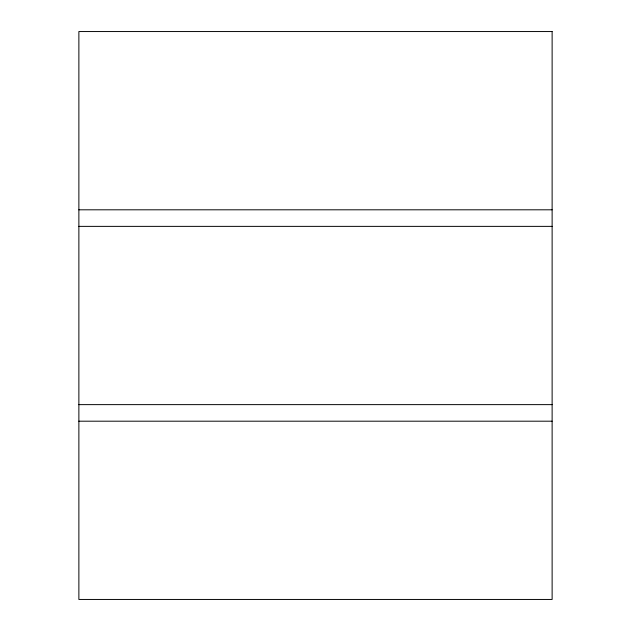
<?xml version="1.0" encoding="UTF-8"?>
<svg xmlns="http://www.w3.org/2000/svg" width="631" height="631" viewBox="0 0 631 631"><rect width="100%" height="100%" fill="white"/><g stroke="black" fill="none" stroke-linecap="round" stroke-linejoin="round"><path stroke-width="0.95" d="M78.875 209.807L552.125 209.807M78.875 226.371L552.125 226.371M78.875 404.629L552.125 404.629M78.875 421.192L552.125 421.192M552.125 31.55L78.875 31.55L78.875 599.45L552.125 599.45L552.125 31.55"/></g></svg>
